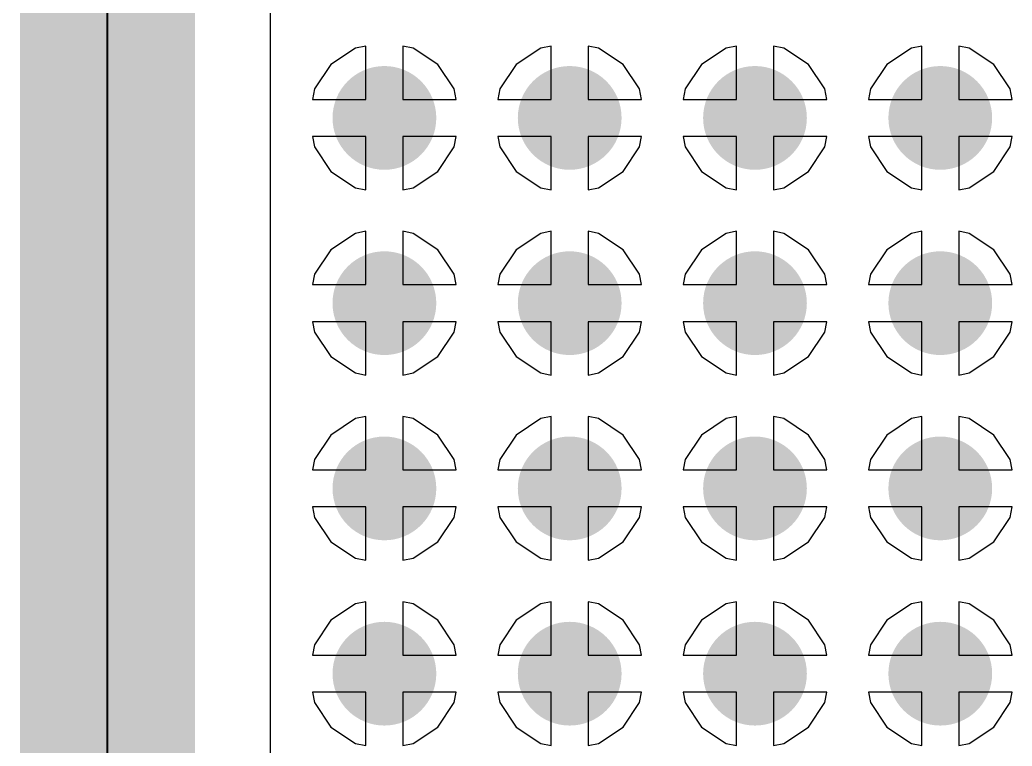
# Model space of a CAD drawing. Header units: millimetres. Extents: x 25 to 374, y 23 to 150.
# Drawn here: x 24.9 to 31.7, y 119.59 to 124.57 of the extents above; entities that cross this region are included whole.
import ezdxf

# ---------------------------------------------------------------- set-up
doc = ezdxf.new("R2010")
doc.units = ezdxf.units.MM
for name, color, linetype in [('BottomLayer', 5, 'Continuous'), ('BottomSolder', 6, 'Continuous'), ('KeepOutLayer', 6, 'Continuous'), ('Mechanical1', 6, 'Continuous'), ('MultiLayer', 9, 'Continuous'), ('TopLayer', 1, 'Continuous'), ('TopSolder', 216, 'Continuous'), ('ViaHoleLayer', 16, 'Continuous')]:
    doc.layers.add(name, color=color, linetype=linetype)

msp = doc.modelspace()

# ---------------------------------------------------------------- linework, layer by layer
at = {"layer": 'BottomLayer'}
for p, q in [((26.6126, 107.8318), (26.6126, 148.1811)), ((27.1957, 124.3772), (27.0277, 124.2649)), ((27.2669, 124.3914), (27.1957, 124.3772)), ((27.2669, 124.0257), (27.2669, 124.3914)), ((27.5921, 124.3772), (27.5209, 124.3914)), ((27.5209, 124.3914), (27.5209, 124.0257)), ((27.7601, 124.2649), (27.5921, 124.3772)), ((28.4657, 124.3772), (28.2977, 124.2649)), ((28.5369, 124.3914), (28.4657, 124.3772)), ((28.5369, 124.0257), (28.5369, 124.3914)), ((28.8621, 124.3772), (28.7909, 124.3914)), ((28.7909, 124.3914), (28.7909, 124.0257)), ((29.0301, 124.2649), (28.8621, 124.3772)), ((29.7357, 124.3772), (29.5677, 124.2649)), ((29.8069, 124.3914), (29.7357, 124.3772)), ((29.8069, 124.0257), (29.8069, 124.3914)), ((30.1321, 124.3772), (30.0609, 124.3914)), ((30.0609, 124.3914), (30.0609, 124.0257)), ((30.3001, 124.2649), (30.1321, 124.3772)), ((31.0057, 124.3772), (30.8377, 124.2649)), ((31.0769, 124.3914), (31.0057, 124.3772)), ((31.0769, 124.0257), (31.0769, 124.3914)), ((31.4021, 124.3772), (31.3309, 124.3914)), ((31.3309, 124.3914), (31.3309, 124.0257)), ((31.5701, 124.2649), (31.4021, 124.3772)), ((27.0277, 124.2649), (26.9154, 124.0969)), ((27.8724, 124.0969), (27.7601, 124.2649)), ((28.2977, 124.2649), (28.1854, 124.0969)), ((29.1424, 124.0969), (29.0301, 124.2649)), ((29.5677, 124.2649), (29.4554, 124.0969)), ((30.4124, 124.0969), (30.3001, 124.2649)), ((30.8377, 124.2649), (30.7254, 124.0969)), ((31.6824, 124.0969), (31.5701, 124.2649)), ((26.9154, 124.0969), (26.9012, 124.0257)), ((27.8866, 124.0257), (27.8724, 124.0969)), ((28.1854, 124.0969), (28.1712, 124.0257)), ((29.1566, 124.0257), (29.1424, 124.0969)), ((29.4554, 124.0969), (29.4412, 124.0257)), ((30.4266, 124.0257), (30.4124, 124.0969)), ((30.7254, 124.0969), (30.7112, 124.0257)), ((31.6966, 124.0257), (31.6824, 124.0969)), ((26.9012, 124.0257), (27.2669, 124.0257)), ((27.5209, 124.0257), (27.8866, 124.0257)), ((28.1712, 124.0257), (28.5369, 124.0257)), ((28.7909, 124.0257), (29.1566, 124.0257)), ((29.4412, 124.0257), (29.8069, 124.0257)), ((30.0609, 124.0257), (30.4266, 124.0257)), ((30.7112, 124.0257), (31.0769, 124.0257)), ((31.3309, 124.0257), (31.6966, 124.0257)), ((27.2669, 123.7717), (26.9012, 123.7717)), ((26.9012, 123.7717), (26.9154, 123.7004)), ((27.2669, 123.406), (27.2669, 123.7717)), ((27.8866, 123.7717), (27.5209, 123.7717)), ((27.5209, 123.7717), (27.5209, 123.406)), ((27.8724, 123.7004), (27.8866, 123.7717)), ((28.5369, 123.7717), (28.1712, 123.7717)), ((28.1712, 123.7717), (28.1854, 123.7004)), ((28.5369, 123.406), (28.5369, 123.7717)), ((29.1566, 123.7717), (28.7909, 123.7717)), ((28.7909, 123.7717), (28.7909, 123.406)), ((29.1424, 123.7004), (29.1566, 123.7717)), ((29.8069, 123.7717), (29.4412, 123.7717)), ((29.4412, 123.7717), (29.4554, 123.7004)), ((29.8069, 123.406), (29.8069, 123.7717)), ((30.4266, 123.7717), (30.0609, 123.7717)), ((30.0609, 123.7717), (30.0609, 123.406)), ((30.4124, 123.7004), (30.4266, 123.7717)), ((31.0769, 123.7717), (30.7112, 123.7717)), ((30.7112, 123.7717), (30.7254, 123.7004)), ((31.0769, 123.406), (31.0769, 123.7717)), ((31.6966, 123.7717), (31.3309, 123.7717)), ((31.3309, 123.7717), (31.3309, 123.406)), ((31.6824, 123.7004), (31.6966, 123.7717)), ((26.9154, 123.7004), (27.0277, 123.5324)), ((27.7601, 123.5324), (27.8724, 123.7004)), ((28.1854, 123.7004), (28.2977, 123.5324)), ((29.0301, 123.5324), (29.1424, 123.7004)), ((29.4554, 123.7004), (29.5677, 123.5324)), ((30.3001, 123.5324), (30.4124, 123.7004)), ((30.7254, 123.7004), (30.8377, 123.5324)), ((31.5701, 123.5324), (31.6824, 123.7004)), ((27.0277, 123.5324), (27.1957, 123.4201)), ((27.5921, 123.4201), (27.7601, 123.5324)), ((28.2977, 123.5324), (28.4657, 123.4201)), ((28.8621, 123.4201), (29.0301, 123.5324)), ((29.5677, 123.5324), (29.7357, 123.4201)), ((30.1321, 123.4201), (30.3001, 123.5324)), ((30.8377, 123.5324), (31.0057, 123.4201)), ((31.4021, 123.4201), (31.5701, 123.5324)), ((27.1957, 123.4201), (27.2669, 123.406)), ((27.5209, 123.406), (27.5921, 123.4201)), ((28.4657, 123.4201), (28.5369, 123.406)), ((28.7909, 123.406), (28.8621, 123.4201)), ((29.7357, 123.4201), (29.8069, 123.406)), ((30.0609, 123.406), (30.1321, 123.4201)), ((31.0057, 123.4201), (31.0769, 123.406)), ((31.3309, 123.406), (31.4021, 123.4201)), ((27.2669, 123.1214), (27.1957, 123.1072)), ((27.2669, 122.7557), (27.2669, 123.1214)), ((27.5921, 123.1072), (27.5209, 123.1214)), ((27.5209, 123.1214), (27.5209, 122.7557)), ((28.5369, 123.1214), (28.4657, 123.1072)), ((28.5369, 122.7557), (28.5369, 123.1214)), ((28.8621, 123.1072), (28.7909, 123.1214)), ((28.7909, 123.1214), (28.7909, 122.7557)), ((29.8069, 123.1214), (29.7357, 123.1072)), ((29.8069, 122.7557), (29.8069, 123.1214)), ((30.1321, 123.1072), (30.0609, 123.1214)), ((30.0609, 123.1214), (30.0609, 122.7557)), ((31.0769, 123.1214), (31.0057, 123.1072)), ((31.0769, 122.7557), (31.0769, 123.1214)), ((31.4021, 123.1072), (31.3309, 123.1214)), ((31.3309, 123.1214), (31.3309, 122.7557)), ((27.1957, 123.1072), (27.0277, 122.9949)), ((27.7601, 122.9949), (27.5921, 123.1072)), ((28.4657, 123.1072), (28.2977, 122.9949)), ((29.0301, 122.9949), (28.8621, 123.1072)), ((29.7357, 123.1072), (29.5677, 122.9949)), ((30.3001, 122.9949), (30.1321, 123.1072)), ((31.0057, 123.1072), (30.8377, 122.9949)), ((31.5701, 122.9949), (31.4021, 123.1072)), ((27.0277, 122.9949), (26.9154, 122.8269)), ((27.8724, 122.8269), (27.7601, 122.9949)), ((28.2977, 122.9949), (28.1854, 122.8269)), ((29.1424, 122.8269), (29.0301, 122.9949)), ((29.5677, 122.9949), (29.4554, 122.8269)), ((30.4124, 122.8269), (30.3001, 122.9949)), ((30.8377, 122.9949), (30.7254, 122.8269)), ((31.6824, 122.8269), (31.5701, 122.9949)), ((26.9154, 122.8269), (26.9012, 122.7557)), ((27.8866, 122.7557), (27.8724, 122.8269)), ((28.1854, 122.8269), (28.1712, 122.7557)), ((29.1566, 122.7557), (29.1424, 122.8269)), ((29.4554, 122.8269), (29.4412, 122.7557)), ((30.4266, 122.7557), (30.4124, 122.8269)), ((30.7254, 122.8269), (30.7112, 122.7557)), ((31.6966, 122.7557), (31.6824, 122.8269)), ((26.9012, 122.7557), (27.2669, 122.7557)), ((27.5209, 122.7557), (27.8866, 122.7557)), ((28.1712, 122.7557), (28.5369, 122.7557)), ((28.7909, 122.7557), (29.1566, 122.7557)), ((29.4412, 122.7557), (29.8069, 122.7557)), ((30.0609, 122.7557), (30.4266, 122.7557)), ((30.7112, 122.7557), (31.0769, 122.7557)), ((31.3309, 122.7557), (31.6966, 122.7557)), ((27.2669, 122.5017), (26.9012, 122.5017)), ((26.9012, 122.5017), (26.9154, 122.4304)), ((27.2669, 122.136), (27.2669, 122.5017)), ((27.8866, 122.5017), (27.5209, 122.5017)), ((27.5209, 122.5017), (27.5209, 122.136)), ((27.8724, 122.4304), (27.8866, 122.5017)), ((28.5369, 122.5017), (28.1712, 122.5017)), ((28.1712, 122.5017), (28.1854, 122.4304)), ((28.5369, 122.136), (28.5369, 122.5017)), ((29.1566, 122.5017), (28.7909, 122.5017)), ((28.7909, 122.5017), (28.7909, 122.136)), ((29.1424, 122.4304), (29.1566, 122.5017)), ((29.8069, 122.5017), (29.4412, 122.5017)), ((29.4412, 122.5017), (29.4554, 122.4304)), ((29.8069, 122.136), (29.8069, 122.5017)), ((30.4266, 122.5017), (30.0609, 122.5017)), ((30.0609, 122.5017), (30.0609, 122.136)), ((30.4124, 122.4304), (30.4266, 122.5017)), ((31.0769, 122.5017), (30.7112, 122.5017)), ((30.7112, 122.5017), (30.7254, 122.4304)), ((31.0769, 122.136), (31.0769, 122.5017)), ((31.6966, 122.5017), (31.3309, 122.5017)), ((31.3309, 122.5017), (31.3309, 122.136)), ((31.6824, 122.4304), (31.6966, 122.5017)), ((26.9154, 122.4304), (27.0277, 122.2624)), ((27.7601, 122.2624), (27.8724, 122.4304)), ((28.1854, 122.4304), (28.2977, 122.2624)), ((29.0301, 122.2624), (29.1424, 122.4304)), ((29.4554, 122.4304), (29.5677, 122.2624)), ((30.3001, 122.2624), (30.4124, 122.4304)), ((30.7254, 122.4304), (30.8377, 122.2624)), ((31.5701, 122.2624), (31.6824, 122.4304)), ((27.0277, 122.2624), (27.1957, 122.1501)), ((27.5921, 122.1501), (27.7601, 122.2624)), ((28.2977, 122.2624), (28.4657, 122.1501)), ((28.8621, 122.1501), (29.0301, 122.2624)), ((29.5677, 122.2624), (29.7357, 122.1501)), ((30.1321, 122.1501), (30.3001, 122.2624)), ((30.8377, 122.2624), (31.0057, 122.1501)), ((31.4021, 122.1501), (31.5701, 122.2624)), ((27.1957, 122.1501), (27.2669, 122.136)), ((27.5209, 122.136), (27.5921, 122.1501)), ((28.4657, 122.1501), (28.5369, 122.136)), ((28.7909, 122.136), (28.8621, 122.1501)), ((29.7357, 122.1501), (29.8069, 122.136)), ((30.0609, 122.136), (30.1321, 122.1501)), ((31.0057, 122.1501), (31.0769, 122.136)), ((31.3309, 122.136), (31.4021, 122.1501)), ((27.1957, 121.8372), (27.0277, 121.7249)), ((27.2669, 121.8514), (27.1957, 121.8372)), ((27.2669, 121.4857), (27.2669, 121.8514)), ((27.5921, 121.8372), (27.5209, 121.8514)), ((27.5209, 121.8514), (27.5209, 121.4857)), ((27.7601, 121.7249), (27.5921, 121.8372)), ((28.4657, 121.8372), (28.2977, 121.7249)), ((28.5369, 121.8514), (28.4657, 121.8372)), ((28.5369, 121.4857), (28.5369, 121.8514)), ((28.8621, 121.8372), (28.7909, 121.8514)), ((28.7909, 121.8514), (28.7909, 121.4857)), ((29.0301, 121.7249), (28.8621, 121.8372)), ((29.7357, 121.8372), (29.5677, 121.7249)), ((29.8069, 121.8514), (29.7357, 121.8372)), ((29.8069, 121.4857), (29.8069, 121.8514)), ((30.1321, 121.8372), (30.0609, 121.8514)), ((30.0609, 121.8514), (30.0609, 121.4857)), ((30.3001, 121.7249), (30.1321, 121.8372)), ((31.0057, 121.8372), (30.8377, 121.7249)), ((31.0769, 121.8514), (31.0057, 121.8372)), ((31.0769, 121.4857), (31.0769, 121.8514)), ((31.4021, 121.8372), (31.3309, 121.8514)), ((31.3309, 121.8514), (31.3309, 121.4857)), ((31.5701, 121.7249), (31.4021, 121.8372)), ((27.0277, 121.7249), (26.9154, 121.5569)), ((27.8724, 121.5569), (27.7601, 121.7249)), ((28.2977, 121.7249), (28.1854, 121.5569)), ((29.1424, 121.5569), (29.0301, 121.7249)), ((29.5677, 121.7249), (29.4554, 121.5569)), ((30.4124, 121.5569), (30.3001, 121.7249)), ((30.8377, 121.7249), (30.7254, 121.5569)), ((31.6824, 121.5569), (31.5701, 121.7249)), ((26.9154, 121.5569), (26.9012, 121.4857)), ((27.8866, 121.4857), (27.8724, 121.5569)), ((28.1854, 121.5569), (28.1712, 121.4857)), ((29.1566, 121.4857), (29.1424, 121.5569)), ((29.4554, 121.5569), (29.4412, 121.4857)), ((30.4266, 121.4857), (30.4124, 121.5569)), ((30.7254, 121.5569), (30.7112, 121.4857)), ((31.6966, 121.4857), (31.6824, 121.5569)), ((26.9012, 121.4857), (27.2669, 121.4857)), ((27.5209, 121.4857), (27.8866, 121.4857)), ((28.1712, 121.4857), (28.5369, 121.4857)), ((28.7909, 121.4857), (29.1566, 121.4857)), ((29.4412, 121.4857), (29.8069, 121.4857)), ((30.0609, 121.4857), (30.4266, 121.4857)), ((30.7112, 121.4857), (31.0769, 121.4857)), ((31.3309, 121.4857), (31.6966, 121.4857)), ((27.2669, 121.2317), (26.9012, 121.2317)), ((26.9012, 121.2317), (26.9154, 121.1604)), ((27.2669, 120.866), (27.2669, 121.2317)), ((27.8866, 121.2317), (27.5209, 121.2317)), ((27.5209, 121.2317), (27.5209, 120.866)), ((27.8724, 121.1604), (27.8866, 121.2317)), ((28.5369, 121.2317), (28.1712, 121.2317)), ((28.1712, 121.2317), (28.1854, 121.1604)), ((28.5369, 120.866), (28.5369, 121.2317)), ((29.1566, 121.2317), (28.7909, 121.2317)), ((28.7909, 121.2317), (28.7909, 120.866)), ((29.1424, 121.1604), (29.1566, 121.2317)), ((29.8069, 121.2317), (29.4412, 121.2317)), ((29.4412, 121.2317), (29.4554, 121.1604)), ((29.8069, 120.866), (29.8069, 121.2317)), ((30.4266, 121.2317), (30.0609, 121.2317)), ((30.0609, 121.2317), (30.0609, 120.866)), ((30.4124, 121.1604), (30.4266, 121.2317)), ((31.0769, 121.2317), (30.7112, 121.2317)), ((30.7112, 121.2317), (30.7254, 121.1604)), ((31.0769, 120.866), (31.0769, 121.2317)), ((31.6966, 121.2317), (31.3309, 121.2317)), ((31.3309, 121.2317), (31.3309, 120.866)), ((31.6824, 121.1604), (31.6966, 121.2317)), ((26.9154, 121.1604), (27.0277, 120.9924)), ((27.7601, 120.9924), (27.8724, 121.1604)), ((28.1854, 121.1604), (28.2977, 120.9924)), ((29.0301, 120.9924), (29.1424, 121.1604)), ((29.4554, 121.1604), (29.5677, 120.9924)), ((30.3001, 120.9924), (30.4124, 121.1604)), ((30.7254, 121.1604), (30.8377, 120.9924)), ((31.5701, 120.9924), (31.6824, 121.1604)), ((27.0277, 120.9924), (27.1957, 120.8801)), ((27.5921, 120.8801), (27.7601, 120.9924)), ((28.2977, 120.9924), (28.4657, 120.8801)), ((28.8621, 120.8801), (29.0301, 120.9924)), ((29.5677, 120.9924), (29.7357, 120.8801)), ((30.1321, 120.8801), (30.3001, 120.9924)), ((30.8377, 120.9924), (31.0057, 120.8801)), ((31.4021, 120.8801), (31.5701, 120.9924)), ((27.1957, 120.8801), (27.2669, 120.866)), ((27.5209, 120.866), (27.5921, 120.8801)), ((28.4657, 120.8801), (28.5369, 120.866)), ((28.7909, 120.866), (28.8621, 120.8801)), ((29.7357, 120.8801), (29.8069, 120.866)), ((30.0609, 120.866), (30.1321, 120.8801)), ((31.0057, 120.8801), (31.0769, 120.866)), ((31.3309, 120.866), (31.4021, 120.8801)), ((27.1957, 120.5672), (27.0277, 120.4549)), ((27.2669, 120.5814), (27.1957, 120.5672)), ((27.2669, 120.2157), (27.2669, 120.5814)), ((27.5921, 120.5672), (27.5209, 120.5814)), ((27.5209, 120.5814), (27.5209, 120.2157)), ((27.7601, 120.4549), (27.5921, 120.5672)), ((28.4657, 120.5672), (28.2977, 120.4549)), ((28.5369, 120.5814), (28.4657, 120.5672)), ((28.5369, 120.2157), (28.5369, 120.5814)), ((28.8621, 120.5672), (28.7909, 120.5814)), ((28.7909, 120.5814), (28.7909, 120.2157)), ((29.0301, 120.4549), (28.8621, 120.5672)), ((29.7357, 120.5672), (29.5677, 120.4549)), ((29.8069, 120.5814), (29.7357, 120.5672)), ((29.8069, 120.2157), (29.8069, 120.5814)), ((30.1321, 120.5672), (30.0609, 120.5814)), ((30.0609, 120.5814), (30.0609, 120.2157)), ((30.3001, 120.4549), (30.1321, 120.5672)), ((31.0057, 120.5672), (30.8377, 120.4549)), ((31.0769, 120.5814), (31.0057, 120.5672)), ((31.0769, 120.2157), (31.0769, 120.5814)), ((31.4021, 120.5672), (31.3309, 120.5814)), ((31.3309, 120.5814), (31.3309, 120.2157)), ((31.5701, 120.4549), (31.4021, 120.5672)), ((27.0277, 120.4549), (26.9154, 120.2869)), ((27.8724, 120.2869), (27.7601, 120.4549)), ((28.2977, 120.4549), (28.1854, 120.2869)), ((29.1424, 120.2869), (29.0301, 120.4549)), ((29.5677, 120.4549), (29.4554, 120.2869)), ((30.4124, 120.2869), (30.3001, 120.4549)), ((30.8377, 120.4549), (30.7254, 120.2869)), ((31.6824, 120.2869), (31.5701, 120.4549)), ((26.9154, 120.2869), (26.9012, 120.2157)), ((27.8866, 120.2157), (27.8724, 120.2869)), ((28.1854, 120.2869), (28.1712, 120.2157)), ((29.1566, 120.2157), (29.1424, 120.2869)), ((29.4554, 120.2869), (29.4412, 120.2157)), ((30.4266, 120.2157), (30.4124, 120.2869)), ((30.7254, 120.2869), (30.7112, 120.2157)), ((31.6966, 120.2157), (31.6824, 120.2869)), ((26.9012, 120.2157), (27.2669, 120.2157)), ((27.5209, 120.2157), (27.8866, 120.2157)), ((28.1712, 120.2157), (28.5369, 120.2157)), ((28.7909, 120.2157), (29.1566, 120.2157)), ((29.4412, 120.2157), (29.8069, 120.2157)), ((30.0609, 120.2157), (30.4266, 120.2157)), ((30.7112, 120.2157), (31.0769, 120.2157)), ((31.3309, 120.2157), (31.6966, 120.2157)), ((27.2669, 119.9617), (26.9012, 119.9617)), ((26.9012, 119.9617), (26.9154, 119.8904)), ((27.2669, 119.596), (27.2669, 119.9617)), ((27.8866, 119.9617), (27.5209, 119.9617)), ((27.5209, 119.9617), (27.5209, 119.596)), ((27.8724, 119.8904), (27.8866, 119.9617)), ((28.5369, 119.9617), (28.1712, 119.9617)), ((28.1712, 119.9617), (28.1854, 119.8904)), ((28.5369, 119.596), (28.5369, 119.9617)), ((29.1566, 119.9617), (28.7909, 119.9617)), ((28.7909, 119.9617), (28.7909, 119.596)), ((29.1424, 119.8904), (29.1566, 119.9617)), ((29.8069, 119.9617), (29.4412, 119.9617)), ((29.4412, 119.9617), (29.4554, 119.8904)), ((29.8069, 119.596), (29.8069, 119.9617)), ((30.4266, 119.9617), (30.0609, 119.9617)), ((30.0609, 119.9617), (30.0609, 119.596)), ((30.4124, 119.8904), (30.4266, 119.9617)), ((31.0769, 119.9617), (30.7112, 119.9617)), ((30.7112, 119.9617), (30.7254, 119.8904)), ((31.0769, 119.596), (31.0769, 119.9617)), ((31.6966, 119.9617), (31.3309, 119.9617)), ((31.3309, 119.9617), (31.3309, 119.596)), ((31.6824, 119.8904), (31.6966, 119.9617)), ((26.9154, 119.8904), (27.0277, 119.7224)), ((27.7601, 119.7224), (27.8724, 119.8904)), ((28.1854, 119.8904), (28.2977, 119.7224)), ((29.0301, 119.7224), (29.1424, 119.8904)), ((29.4554, 119.8904), (29.5677, 119.7224)), ((30.3001, 119.7224), (30.4124, 119.8904)), ((30.7254, 119.8904), (30.8377, 119.7224)), ((31.5701, 119.7224), (31.6824, 119.8904)), ((27.0277, 119.7224), (27.1957, 119.6101)), ((27.5921, 119.6101), (27.7601, 119.7224)), ((28.2977, 119.7224), (28.4657, 119.6101)), ((28.8621, 119.6101), (29.0301, 119.7224)), ((29.5677, 119.7224), (29.7357, 119.6101)), ((30.1321, 119.6101), (30.3001, 119.7224)), ((30.8377, 119.7224), (31.0057, 119.6101)), ((31.4021, 119.6101), (31.5701, 119.7224)), ((27.1957, 119.6101), (27.2669, 119.596)), ((27.5209, 119.596), (27.5921, 119.6101)), ((28.4657, 119.6101), (28.5369, 119.596)), ((28.7909, 119.596), (28.8621, 119.6101)), ((29.7357, 119.6101), (29.8069, 119.596)), ((30.0609, 119.596), (30.1321, 119.6101)), ((31.0057, 119.6101), (31.0769, 119.596)), ((31.3309, 119.596), (31.4021, 119.6101))]:
    msp.add_line(p, q, dxfattribs=at)
at = {"layer": 'BottomLayer', "const_width": 0.254}
for points in [[(27.2669, 123.8987, 1), (27.5209, 123.8987, 1)], [(28.5369, 123.8987, 1), (28.7909, 123.8987, 1)], [(29.8069, 123.8987, 1), (30.0609, 123.8987, 1)], [(31.0769, 123.8987, 1), (31.3309, 123.8987, 1)], [(27.2669, 122.6287, 1), (27.5209, 122.6287, 1)], [(28.5369, 122.6287, 1), (28.7909, 122.6287, 1)], [(29.8069, 122.6287, 1), (30.0609, 122.6287, 1)], [(31.0769, 122.6287, 1), (31.3309, 122.6287, 1)], [(27.2669, 121.3587, 1), (27.5209, 121.3587, 1)], [(28.5369, 121.3587, 1), (28.7909, 121.3587, 1)], [(29.8069, 121.3587, 1), (30.0609, 121.3587, 1)], [(31.0769, 121.3587, 1), (31.3309, 121.3587, 1)], [(27.2669, 120.0887, 1), (27.5209, 120.0887, 1)], [(28.5369, 120.0887, 1), (28.7909, 120.0887, 1)], [(29.8069, 120.0887, 1), (30.0609, 120.0887, 1)], [(31.0769, 120.0887, 1), (31.3309, 120.0887, 1)]]:
    msp.add_lwpolyline(points, format="xyb", close=True, dxfattribs=at)
at = {"layer": 'BottomSolder', "const_width": 0.3556}
for points in [[(27.2161, 123.8987, 1), (27.5717, 123.8987, 1)], [(28.4861, 123.8987, 1), (28.8417, 123.8987, 1)], [(29.7561, 123.8987, 1), (30.1117, 123.8987, 1)], [(31.0261, 123.8987, 1), (31.3817, 123.8987, 1)], [(27.2161, 122.6287, 1), (27.5717, 122.6287, 1)], [(28.4861, 122.6287, 1), (28.8417, 122.6287, 1)], [(29.7561, 122.6287, 1), (30.1117, 122.6287, 1)], [(31.0261, 122.6287, 1), (31.3817, 122.6287, 1)], [(27.2161, 121.3587, 1), (27.5717, 121.3587, 1)], [(28.4861, 121.3587, 1), (28.8417, 121.3587, 1)], [(29.7561, 121.3587, 1), (30.1117, 121.3587, 1)], [(31.0261, 121.3587, 1), (31.3817, 121.3587, 1)], [(27.2161, 120.0887, 1), (27.5717, 120.0887, 1)], [(28.4861, 120.0887, 1), (28.8417, 120.0887, 1)], [(29.7561, 120.0887, 1), (30.1117, 120.0887, 1)], [(31.0261, 120.0887, 1), (31.3817, 120.0887, 1)]]:
    msp.add_lwpolyline(points, format="xyb", close=True, dxfattribs=at)
at = {"layer": 'KeepOutLayer', "const_width": 1.2}
msp.add_lwpolyline([(25.4951, 23.5687), (25.4951, 149.2987)], dxfattribs=at)
at = {"layer": 'Mechanical1', "const_width": 0.0127}
msp.add_lwpolyline([(25.4951, 23.5687), (25.4951, 149.305)], dxfattribs=at)
at = {"layer": 'MultiLayer', "const_width": 0.254}
for points in [[(27.2669, 123.8987, 1), (27.5209, 123.8987, 1)], [(28.5369, 123.8987, 1), (28.7909, 123.8987, 1)], [(29.8069, 123.8987, 1), (30.0609, 123.8987, 1)], [(31.0769, 123.8987, 1), (31.3309, 123.8987, 1)], [(27.2669, 122.6287, 1), (27.5209, 122.6287, 1)], [(28.5369, 122.6287, 1), (28.7909, 122.6287, 1)], [(29.8069, 122.6287, 1), (30.0609, 122.6287, 1)], [(31.0769, 122.6287, 1), (31.3309, 122.6287, 1)], [(27.2669, 121.3587, 1), (27.5209, 121.3587, 1)], [(28.5369, 121.3587, 1), (28.7909, 121.3587, 1)], [(29.8069, 121.3587, 1), (30.0609, 121.3587, 1)], [(31.0769, 121.3587, 1), (31.3309, 121.3587, 1)], [(27.2669, 120.0887, 1), (27.5209, 120.0887, 1)], [(28.5369, 120.0887, 1), (28.7909, 120.0887, 1)], [(29.8069, 120.0887, 1), (30.0609, 120.0887, 1)], [(31.0769, 120.0887, 1), (31.3309, 120.0887, 1)]]:
    msp.add_lwpolyline(points, format="xyb", close=True, dxfattribs=at)
at = {"layer": 'TopLayer'}
for p, q in [((26.6126, 24.6862), (26.6126, 148.1811)), ((27.1957, 124.3772), (27.0277, 124.2649)), ((27.2669, 124.3914), (27.1957, 124.3772)), ((27.2669, 124.0257), (27.2669, 124.3914)), ((27.5921, 124.3772), (27.5209, 124.3914)), ((27.5209, 124.3914), (27.5209, 124.0257)), ((27.7601, 124.2649), (27.5921, 124.3772)), ((28.4657, 124.3772), (28.2977, 124.2649)), ((28.5369, 124.3914), (28.4657, 124.3772)), ((28.5369, 124.0257), (28.5369, 124.3914)), ((28.8621, 124.3772), (28.7909, 124.3914)), ((28.7909, 124.3914), (28.7909, 124.0257)), ((29.0301, 124.2649), (28.8621, 124.3772)), ((29.7357, 124.3772), (29.5677, 124.2649)), ((29.8069, 124.3914), (29.7357, 124.3772)), ((29.8069, 124.0257), (29.8069, 124.3914)), ((30.1321, 124.3772), (30.0609, 124.3914)), ((30.0609, 124.3914), (30.0609, 124.0257)), ((30.3001, 124.2649), (30.1321, 124.3772)), ((31.0057, 124.3772), (30.8377, 124.2649)), ((31.0769, 124.3914), (31.0057, 124.3772)), ((31.0769, 124.0257), (31.0769, 124.3914)), ((31.4021, 124.3772), (31.3309, 124.3914)), ((31.3309, 124.3914), (31.3309, 124.0257)), ((31.5701, 124.2649), (31.4021, 124.3772)), ((27.0277, 124.2649), (26.9154, 124.0969)), ((27.8724, 124.0969), (27.7601, 124.2649)), ((28.2977, 124.2649), (28.1854, 124.0969)), ((29.1424, 124.0969), (29.0301, 124.2649)), ((29.5677, 124.2649), (29.4554, 124.0969)), ((30.4124, 124.0969), (30.3001, 124.2649)), ((30.8377, 124.2649), (30.7254, 124.0969)), ((31.6824, 124.0969), (31.5701, 124.2649)), ((26.9154, 124.0969), (26.9012, 124.0257)), ((27.8866, 124.0257), (27.8724, 124.0969)), ((28.1854, 124.0969), (28.1712, 124.0257)), ((29.1566, 124.0257), (29.1424, 124.0969)), ((29.4554, 124.0969), (29.4412, 124.0257)), ((30.4266, 124.0257), (30.4124, 124.0969)), ((30.7254, 124.0969), (30.7112, 124.0257)), ((31.6966, 124.0257), (31.6824, 124.0969)), ((26.9012, 124.0257), (27.2669, 124.0257)), ((27.5209, 124.0257), (27.8866, 124.0257)), ((28.1712, 124.0257), (28.5369, 124.0257)), ((28.7909, 124.0257), (29.1566, 124.0257)), ((29.4412, 124.0257), (29.8069, 124.0257)), ((30.0609, 124.0257), (30.4266, 124.0257)), ((30.7112, 124.0257), (31.0769, 124.0257)), ((31.3309, 124.0257), (31.6966, 124.0257)), ((27.2669, 123.7717), (26.9012, 123.7717)), ((26.9012, 123.7717), (26.9154, 123.7004)), ((27.2669, 123.406), (27.2669, 123.7717)), ((27.8866, 123.7717), (27.5209, 123.7717)), ((27.5209, 123.7717), (27.5209, 123.406)), ((27.8724, 123.7004), (27.8866, 123.7717)), ((28.5369, 123.7717), (28.1712, 123.7717)), ((28.1712, 123.7717), (28.1854, 123.7004)), ((28.5369, 123.406), (28.5369, 123.7717)), ((29.1566, 123.7717), (28.7909, 123.7717)), ((28.7909, 123.7717), (28.7909, 123.406)), ((29.1424, 123.7004), (29.1566, 123.7717)), ((29.8069, 123.7717), (29.4412, 123.7717)), ((29.4412, 123.7717), (29.4554, 123.7004)), ((29.8069, 123.406), (29.8069, 123.7717)), ((30.4266, 123.7717), (30.0609, 123.7717)), ((30.0609, 123.7717), (30.0609, 123.406)), ((30.4124, 123.7004), (30.4266, 123.7717)), ((31.0769, 123.7717), (30.7112, 123.7717)), ((30.7112, 123.7717), (30.7254, 123.7004)), ((31.0769, 123.406), (31.0769, 123.7717)), ((31.6966, 123.7717), (31.3309, 123.7717)), ((31.3309, 123.7717), (31.3309, 123.406)), ((31.6824, 123.7004), (31.6966, 123.7717)), ((26.9154, 123.7004), (27.0277, 123.5324)), ((27.7601, 123.5324), (27.8724, 123.7004)), ((28.1854, 123.7004), (28.2977, 123.5324)), ((29.0301, 123.5324), (29.1424, 123.7004)), ((29.4554, 123.7004), (29.5677, 123.5324)), ((30.3001, 123.5324), (30.4124, 123.7004)), ((30.7254, 123.7004), (30.8377, 123.5324)), ((31.5701, 123.5324), (31.6824, 123.7004)), ((27.0277, 123.5324), (27.1957, 123.4201)), ((27.5921, 123.4201), (27.7601, 123.5324)), ((28.2977, 123.5324), (28.4657, 123.4201)), ((28.8621, 123.4201), (29.0301, 123.5324)), ((29.5677, 123.5324), (29.7357, 123.4201)), ((30.1321, 123.4201), (30.3001, 123.5324)), ((30.8377, 123.5324), (31.0057, 123.4201)), ((31.4021, 123.4201), (31.5701, 123.5324)), ((27.1957, 123.4201), (27.2669, 123.406)), ((27.5209, 123.406), (27.5921, 123.4201)), ((28.4657, 123.4201), (28.5369, 123.406)), ((28.7909, 123.406), (28.8621, 123.4201)), ((29.7357, 123.4201), (29.8069, 123.406)), ((30.0609, 123.406), (30.1321, 123.4201)), ((31.0057, 123.4201), (31.0769, 123.406)), ((31.3309, 123.406), (31.4021, 123.4201)), ((27.2669, 123.1214), (27.1957, 123.1072)), ((27.2669, 122.7557), (27.2669, 123.1214)), ((27.5921, 123.1072), (27.5209, 123.1214)), ((27.5209, 123.1214), (27.5209, 122.7557)), ((28.5369, 123.1214), (28.4657, 123.1072)), ((28.5369, 122.7557), (28.5369, 123.1214)), ((28.8621, 123.1072), (28.7909, 123.1214)), ((28.7909, 123.1214), (28.7909, 122.7557)), ((29.8069, 123.1214), (29.7357, 123.1072)), ((29.8069, 122.7557), (29.8069, 123.1214)), ((30.1321, 123.1072), (30.0609, 123.1214)), ((30.0609, 123.1214), (30.0609, 122.7557)), ((31.0769, 123.1214), (31.0057, 123.1072)), ((31.0769, 122.7557), (31.0769, 123.1214)), ((31.4021, 123.1072), (31.3309, 123.1214)), ((31.3309, 123.1214), (31.3309, 122.7557)), ((27.1957, 123.1072), (27.0277, 122.9949)), ((27.7601, 122.9949), (27.5921, 123.1072)), ((28.4657, 123.1072), (28.2977, 122.9949)), ((29.0301, 122.9949), (28.8621, 123.1072)), ((29.7357, 123.1072), (29.5677, 122.9949)), ((30.3001, 122.9949), (30.1321, 123.1072)), ((31.0057, 123.1072), (30.8377, 122.9949)), ((31.5701, 122.9949), (31.4021, 123.1072)), ((27.0277, 122.9949), (26.9154, 122.8269)), ((27.8724, 122.8269), (27.7601, 122.9949)), ((28.2977, 122.9949), (28.1854, 122.8269)), ((29.1424, 122.8269), (29.0301, 122.9949)), ((29.5677, 122.9949), (29.4554, 122.8269)), ((30.4124, 122.8269), (30.3001, 122.9949)), ((30.8377, 122.9949), (30.7254, 122.8269)), ((31.6824, 122.8269), (31.5701, 122.9949)), ((26.9154, 122.8269), (26.9012, 122.7557)), ((27.8866, 122.7557), (27.8724, 122.8269)), ((28.1854, 122.8269), (28.1712, 122.7557)), ((29.1566, 122.7557), (29.1424, 122.8269)), ((29.4554, 122.8269), (29.4412, 122.7557)), ((30.4266, 122.7557), (30.4124, 122.8269)), ((30.7254, 122.8269), (30.7112, 122.7557)), ((31.6966, 122.7557), (31.6824, 122.8269)), ((26.9012, 122.7557), (27.2669, 122.7557)), ((27.5209, 122.7557), (27.8866, 122.7557)), ((28.1712, 122.7557), (28.5369, 122.7557)), ((28.7909, 122.7557), (29.1566, 122.7557)), ((29.4412, 122.7557), (29.8069, 122.7557)), ((30.0609, 122.7557), (30.4266, 122.7557)), ((30.7112, 122.7557), (31.0769, 122.7557)), ((31.3309, 122.7557), (31.6966, 122.7557)), ((27.2669, 122.5017), (26.9012, 122.5017)), ((26.9012, 122.5017), (26.9154, 122.4304)), ((27.2669, 122.136), (27.2669, 122.5017)), ((27.8866, 122.5017), (27.5209, 122.5017)), ((27.5209, 122.5017), (27.5209, 122.136)), ((27.8724, 122.4304), (27.8866, 122.5017)), ((28.5369, 122.5017), (28.1712, 122.5017)), ((28.1712, 122.5017), (28.1854, 122.4304)), ((28.5369, 122.136), (28.5369, 122.5017)), ((29.1566, 122.5017), (28.7909, 122.5017)), ((28.7909, 122.5017), (28.7909, 122.136)), ((29.1424, 122.4304), (29.1566, 122.5017)), ((29.8069, 122.5017), (29.4412, 122.5017)), ((29.4412, 122.5017), (29.4554, 122.4304)), ((29.8069, 122.136), (29.8069, 122.5017)), ((30.4266, 122.5017), (30.0609, 122.5017)), ((30.0609, 122.5017), (30.0609, 122.136)), ((30.4124, 122.4304), (30.4266, 122.5017)), ((31.0769, 122.5017), (30.7112, 122.5017)), ((30.7112, 122.5017), (30.7254, 122.4304)), ((31.0769, 122.136), (31.0769, 122.5017)), ((31.6966, 122.5017), (31.3309, 122.5017)), ((31.3309, 122.5017), (31.3309, 122.136)), ((31.6824, 122.4304), (31.6966, 122.5017)), ((26.9154, 122.4304), (27.0277, 122.2624)), ((27.7601, 122.2624), (27.8724, 122.4304)), ((28.1854, 122.4304), (28.2977, 122.2624)), ((29.0301, 122.2624), (29.1424, 122.4304)), ((29.4554, 122.4304), (29.5677, 122.2624)), ((30.3001, 122.2624), (30.4124, 122.4304)), ((30.7254, 122.4304), (30.8377, 122.2624)), ((31.5701, 122.2624), (31.6824, 122.4304)), ((27.0277, 122.2624), (27.1957, 122.1501)), ((27.5921, 122.1501), (27.7601, 122.2624)), ((28.2977, 122.2624), (28.4657, 122.1501)), ((28.8621, 122.1501), (29.0301, 122.2624)), ((29.5677, 122.2624), (29.7357, 122.1501)), ((30.1321, 122.1501), (30.3001, 122.2624)), ((30.8377, 122.2624), (31.0057, 122.1501)), ((31.4021, 122.1501), (31.5701, 122.2624)), ((27.1957, 122.1501), (27.2669, 122.136)), ((27.5209, 122.136), (27.5921, 122.1501)), ((28.4657, 122.1501), (28.5369, 122.136)), ((28.7909, 122.136), (28.8621, 122.1501)), ((29.7357, 122.1501), (29.8069, 122.136)), ((30.0609, 122.136), (30.1321, 122.1501)), ((31.0057, 122.1501), (31.0769, 122.136)), ((31.3309, 122.136), (31.4021, 122.1501)), ((27.1957, 121.8372), (27.0277, 121.7249)), ((27.2669, 121.8514), (27.1957, 121.8372)), ((27.2669, 121.4857), (27.2669, 121.8514)), ((27.5921, 121.8372), (27.5209, 121.8514)), ((27.5209, 121.8514), (27.5209, 121.4857)), ((27.7601, 121.7249), (27.5921, 121.8372)), ((28.4657, 121.8372), (28.2977, 121.7249)), ((28.5369, 121.8514), (28.4657, 121.8372)), ((28.5369, 121.4857), (28.5369, 121.8514)), ((28.8621, 121.8372), (28.7909, 121.8514)), ((28.7909, 121.8514), (28.7909, 121.4857)), ((29.0301, 121.7249), (28.8621, 121.8372)), ((29.7357, 121.8372), (29.5677, 121.7249)), ((29.8069, 121.8514), (29.7357, 121.8372)), ((29.8069, 121.4857), (29.8069, 121.8514)), ((30.1321, 121.8372), (30.0609, 121.8514)), ((30.0609, 121.8514), (30.0609, 121.4857)), ((30.3001, 121.7249), (30.1321, 121.8372)), ((31.0057, 121.8372), (30.8377, 121.7249)), ((31.0769, 121.8514), (31.0057, 121.8372)), ((31.0769, 121.4857), (31.0769, 121.8514)), ((31.4021, 121.8372), (31.3309, 121.8514)), ((31.3309, 121.8514), (31.3309, 121.4857)), ((31.5701, 121.7249), (31.4021, 121.8372)), ((27.0277, 121.7249), (26.9154, 121.5569)), ((27.8724, 121.5569), (27.7601, 121.7249)), ((28.2977, 121.7249), (28.1854, 121.5569)), ((29.1424, 121.5569), (29.0301, 121.7249)), ((29.5677, 121.7249), (29.4554, 121.5569)), ((30.4124, 121.5569), (30.3001, 121.7249)), ((30.8377, 121.7249), (30.7254, 121.5569)), ((31.6824, 121.5569), (31.5701, 121.7249)), ((26.9154, 121.5569), (26.9012, 121.4857)), ((27.8866, 121.4857), (27.8724, 121.5569)), ((28.1854, 121.5569), (28.1712, 121.4857)), ((29.1566, 121.4857), (29.1424, 121.5569)), ((29.4554, 121.5569), (29.4412, 121.4857)), ((30.4266, 121.4857), (30.4124, 121.5569)), ((30.7254, 121.5569), (30.7112, 121.4857)), ((31.6966, 121.4857), (31.6824, 121.5569)), ((26.9012, 121.4857), (27.2669, 121.4857)), ((27.5209, 121.4857), (27.8866, 121.4857)), ((28.1712, 121.4857), (28.5369, 121.4857)), ((28.7909, 121.4857), (29.1566, 121.4857)), ((29.4412, 121.4857), (29.8069, 121.4857)), ((30.0609, 121.4857), (30.4266, 121.4857)), ((30.7112, 121.4857), (31.0769, 121.4857)), ((31.3309, 121.4857), (31.6966, 121.4857)), ((27.2669, 121.2317), (26.9012, 121.2317)), ((26.9012, 121.2317), (26.9154, 121.1604)), ((27.2669, 120.866), (27.2669, 121.2317)), ((27.8866, 121.2317), (27.5209, 121.2317)), ((27.5209, 121.2317), (27.5209, 120.866)), ((27.8724, 121.1604), (27.8866, 121.2317)), ((28.5369, 121.2317), (28.1712, 121.2317)), ((28.1712, 121.2317), (28.1854, 121.1604)), ((28.5369, 120.866), (28.5369, 121.2317)), ((29.1566, 121.2317), (28.7909, 121.2317)), ((28.7909, 121.2317), (28.7909, 120.866)), ((29.1424, 121.1604), (29.1566, 121.2317)), ((29.8069, 121.2317), (29.4412, 121.2317)), ((29.4412, 121.2317), (29.4554, 121.1604)), ((29.8069, 120.866), (29.8069, 121.2317)), ((30.4266, 121.2317), (30.0609, 121.2317)), ((30.0609, 121.2317), (30.0609, 120.866)), ((30.4124, 121.1604), (30.4266, 121.2317)), ((31.0769, 121.2317), (30.7112, 121.2317)), ((30.7112, 121.2317), (30.7254, 121.1604)), ((31.0769, 120.866), (31.0769, 121.2317)), ((31.6966, 121.2317), (31.3309, 121.2317)), ((31.3309, 121.2317), (31.3309, 120.866)), ((31.6824, 121.1604), (31.6966, 121.2317)), ((26.9154, 121.1604), (27.0277, 120.9924)), ((27.7601, 120.9924), (27.8724, 121.1604)), ((28.1854, 121.1604), (28.2977, 120.9924)), ((29.0301, 120.9924), (29.1424, 121.1604)), ((29.4554, 121.1604), (29.5677, 120.9924)), ((30.3001, 120.9924), (30.4124, 121.1604)), ((30.7254, 121.1604), (30.8377, 120.9924)), ((31.5701, 120.9924), (31.6824, 121.1604)), ((27.0277, 120.9924), (27.1957, 120.8801)), ((27.5921, 120.8801), (27.7601, 120.9924)), ((28.2977, 120.9924), (28.4657, 120.8801)), ((28.8621, 120.8801), (29.0301, 120.9924)), ((29.5677, 120.9924), (29.7357, 120.8801)), ((30.1321, 120.8801), (30.3001, 120.9924)), ((30.8377, 120.9924), (31.0057, 120.8801)), ((31.4021, 120.8801), (31.5701, 120.9924)), ((27.1957, 120.8801), (27.2669, 120.866)), ((27.5209, 120.866), (27.5921, 120.8801)), ((28.4657, 120.8801), (28.5369, 120.866)), ((28.7909, 120.866), (28.8621, 120.8801)), ((29.7357, 120.8801), (29.8069, 120.866)), ((30.0609, 120.866), (30.1321, 120.8801)), ((31.0057, 120.8801), (31.0769, 120.866)), ((31.3309, 120.866), (31.4021, 120.8801)), ((27.1957, 120.5672), (27.0277, 120.4549)), ((27.2669, 120.5814), (27.1957, 120.5672)), ((27.2669, 120.2157), (27.2669, 120.5814)), ((27.5921, 120.5672), (27.5209, 120.5814)), ((27.5209, 120.5814), (27.5209, 120.2157)), ((27.7601, 120.4549), (27.5921, 120.5672)), ((28.4657, 120.5672), (28.2977, 120.4549)), ((28.5369, 120.5814), (28.4657, 120.5672)), ((28.5369, 120.2157), (28.5369, 120.5814)), ((28.8621, 120.5672), (28.7909, 120.5814)), ((28.7909, 120.5814), (28.7909, 120.2157)), ((29.0301, 120.4549), (28.8621, 120.5672)), ((29.7357, 120.5672), (29.5677, 120.4549)), ((29.8069, 120.5814), (29.7357, 120.5672)), ((29.8069, 120.2157), (29.8069, 120.5814)), ((30.1321, 120.5672), (30.0609, 120.5814)), ((30.0609, 120.5814), (30.0609, 120.2157)), ((30.3001, 120.4549), (30.1321, 120.5672)), ((31.0057, 120.5672), (30.8377, 120.4549)), ((31.0769, 120.5814), (31.0057, 120.5672)), ((31.0769, 120.2157), (31.0769, 120.5814)), ((31.4021, 120.5672), (31.3309, 120.5814)), ((31.3309, 120.5814), (31.3309, 120.2157)), ((31.5701, 120.4549), (31.4021, 120.5672)), ((27.0277, 120.4549), (26.9154, 120.2869)), ((27.8724, 120.2869), (27.7601, 120.4549)), ((28.2977, 120.4549), (28.1854, 120.2869)), ((29.1424, 120.2869), (29.0301, 120.4549)), ((29.5677, 120.4549), (29.4554, 120.2869)), ((30.4124, 120.2869), (30.3001, 120.4549)), ((30.8377, 120.4549), (30.7254, 120.2869)), ((31.6824, 120.2869), (31.5701, 120.4549)), ((26.9154, 120.2869), (26.9012, 120.2157)), ((27.8866, 120.2157), (27.8724, 120.2869)), ((28.1854, 120.2869), (28.1712, 120.2157)), ((29.1566, 120.2157), (29.1424, 120.2869)), ((29.4554, 120.2869), (29.4412, 120.2157)), ((30.4266, 120.2157), (30.4124, 120.2869)), ((30.7254, 120.2869), (30.7112, 120.2157)), ((31.6966, 120.2157), (31.6824, 120.2869)), ((26.9012, 120.2157), (27.2669, 120.2157)), ((27.5209, 120.2157), (27.8866, 120.2157)), ((28.1712, 120.2157), (28.5369, 120.2157)), ((28.7909, 120.2157), (29.1566, 120.2157)), ((29.4412, 120.2157), (29.8069, 120.2157)), ((30.0609, 120.2157), (30.4266, 120.2157)), ((30.7112, 120.2157), (31.0769, 120.2157)), ((31.3309, 120.2157), (31.6966, 120.2157)), ((27.2669, 119.9617), (26.9012, 119.9617)), ((26.9012, 119.9617), (26.9154, 119.8904)), ((27.2669, 119.596), (27.2669, 119.9617)), ((27.8866, 119.9617), (27.5209, 119.9617)), ((27.5209, 119.9617), (27.5209, 119.596)), ((27.8724, 119.8904), (27.8866, 119.9617)), ((28.5369, 119.9617), (28.1712, 119.9617)), ((28.1712, 119.9617), (28.1854, 119.8904)), ((28.5369, 119.596), (28.5369, 119.9617)), ((29.1566, 119.9617), (28.7909, 119.9617)), ((28.7909, 119.9617), (28.7909, 119.596)), ((29.1424, 119.8904), (29.1566, 119.9617)), ((29.8069, 119.9617), (29.4412, 119.9617)), ((29.4412, 119.9617), (29.4554, 119.8904)), ((29.8069, 119.596), (29.8069, 119.9617)), ((30.4266, 119.9617), (30.0609, 119.9617)), ((30.0609, 119.9617), (30.0609, 119.596)), ((30.4124, 119.8904), (30.4266, 119.9617)), ((31.0769, 119.9617), (30.7112, 119.9617)), ((30.7112, 119.9617), (30.7254, 119.8904)), ((31.0769, 119.596), (31.0769, 119.9617)), ((31.6966, 119.9617), (31.3309, 119.9617)), ((31.3309, 119.9617), (31.3309, 119.596)), ((31.6824, 119.8904), (31.6966, 119.9617)), ((26.9154, 119.8904), (27.0277, 119.7224)), ((27.7601, 119.7224), (27.8724, 119.8904)), ((28.1854, 119.8904), (28.2977, 119.7224)), ((29.0301, 119.7224), (29.1424, 119.8904)), ((29.4554, 119.8904), (29.5677, 119.7224)), ((30.3001, 119.7224), (30.4124, 119.8904)), ((30.7254, 119.8904), (30.8377, 119.7224)), ((31.5701, 119.7224), (31.6824, 119.8904)), ((27.0277, 119.7224), (27.1957, 119.6101)), ((27.5921, 119.6101), (27.7601, 119.7224)), ((28.2977, 119.7224), (28.4657, 119.6101)), ((28.8621, 119.6101), (29.0301, 119.7224)), ((29.5677, 119.7224), (29.7357, 119.6101)), ((30.1321, 119.6101), (30.3001, 119.7224)), ((30.8377, 119.7224), (31.0057, 119.6101)), ((31.4021, 119.6101), (31.5701, 119.7224)), ((27.1957, 119.6101), (27.2669, 119.596)), ((27.5209, 119.596), (27.5921, 119.6101)), ((28.4657, 119.6101), (28.5369, 119.596)), ((28.7909, 119.596), (28.8621, 119.6101)), ((29.7357, 119.6101), (29.8069, 119.596)), ((30.0609, 119.596), (30.1321, 119.6101)), ((31.0057, 119.6101), (31.0769, 119.596)), ((31.3309, 119.596), (31.4021, 119.6101))]:
    msp.add_line(p, q, dxfattribs=at)
at = {"layer": 'TopLayer', "const_width": 0.254}
for points in [[(27.2669, 123.8987, 1), (27.5209, 123.8987, 1)], [(28.5369, 123.8987, 1), (28.7909, 123.8987, 1)], [(29.8069, 123.8987, 1), (30.0609, 123.8987, 1)], [(31.0769, 123.8987, 1), (31.3309, 123.8987, 1)], [(27.2669, 122.6287, 1), (27.5209, 122.6287, 1)], [(28.5369, 122.6287, 1), (28.7909, 122.6287, 1)], [(29.8069, 122.6287, 1), (30.0609, 122.6287, 1)], [(31.0769, 122.6287, 1), (31.3309, 122.6287, 1)], [(27.2669, 121.3587, 1), (27.5209, 121.3587, 1)], [(28.5369, 121.3587, 1), (28.7909, 121.3587, 1)], [(29.8069, 121.3587, 1), (30.0609, 121.3587, 1)], [(31.0769, 121.3587, 1), (31.3309, 121.3587, 1)], [(27.2669, 120.0887, 1), (27.5209, 120.0887, 1)], [(28.5369, 120.0887, 1), (28.7909, 120.0887, 1)], [(29.8069, 120.0887, 1), (30.0609, 120.0887, 1)], [(31.0769, 120.0887, 1), (31.3309, 120.0887, 1)]]:
    msp.add_lwpolyline(points, format="xyb", close=True, dxfattribs=at)
at = {"layer": 'TopSolder', "const_width": 0.3556}
for points in [[(27.2161, 123.8987, 1), (27.5717, 123.8987, 1)], [(28.4861, 123.8987, 1), (28.8417, 123.8987, 1)], [(29.7561, 123.8987, 1), (30.1117, 123.8987, 1)], [(31.0261, 123.8987, 1), (31.3817, 123.8987, 1)], [(27.2161, 122.6287, 1), (27.5717, 122.6287, 1)], [(28.4861, 122.6287, 1), (28.8417, 122.6287, 1)], [(29.7561, 122.6287, 1), (30.1117, 122.6287, 1)], [(31.0261, 122.6287, 1), (31.3817, 122.6287, 1)], [(27.2161, 121.3587, 1), (27.5717, 121.3587, 1)], [(28.4861, 121.3587, 1), (28.8417, 121.3587, 1)], [(29.7561, 121.3587, 1), (30.1117, 121.3587, 1)], [(31.0261, 121.3587, 1), (31.3817, 121.3587, 1)], [(27.2161, 120.0887, 1), (27.5717, 120.0887, 1)], [(28.4861, 120.0887, 1), (28.8417, 120.0887, 1)], [(29.7561, 120.0887, 1), (30.1117, 120.0887, 1)], [(31.0261, 120.0887, 1), (31.3817, 120.0887, 1)]]:
    msp.add_lwpolyline(points, format="xyb", close=True, dxfattribs=at)
at = {"layer": 'ViaHoleLayer', "const_width": 0.127}
for points in [[(27.3304, 123.8987, 1), (27.4574, 123.8987, 1)], [(28.6004, 123.8987, 1), (28.7274, 123.8987, 1)], [(29.8704, 123.8987, 1), (29.9974, 123.8987, 1)], [(31.1404, 123.8987, 1), (31.2674, 123.8987, 1)], [(27.3304, 122.6287, 1), (27.4574, 122.6287, 1)], [(28.6004, 122.6287, 1), (28.7274, 122.6287, 1)], [(29.8704, 122.6287, 1), (29.9974, 122.6287, 1)], [(31.1404, 122.6287, 1), (31.2674, 122.6287, 1)], [(27.3304, 121.3587, 1), (27.4574, 121.3587, 1)], [(28.6004, 121.3587, 1), (28.7274, 121.3587, 1)], [(29.8704, 121.3587, 1), (29.9974, 121.3587, 1)], [(31.1404, 121.3587, 1), (31.2674, 121.3587, 1)], [(27.3304, 120.0887, 1), (27.4574, 120.0887, 1)], [(28.6004, 120.0887, 1), (28.7274, 120.0887, 1)], [(29.8704, 120.0887, 1), (29.9974, 120.0887, 1)], [(31.1404, 120.0887, 1), (31.2674, 120.0887, 1)]]:
    msp.add_lwpolyline(points, format="xyb", close=True, dxfattribs=at)

doc.saveas('drawing.dxf')
